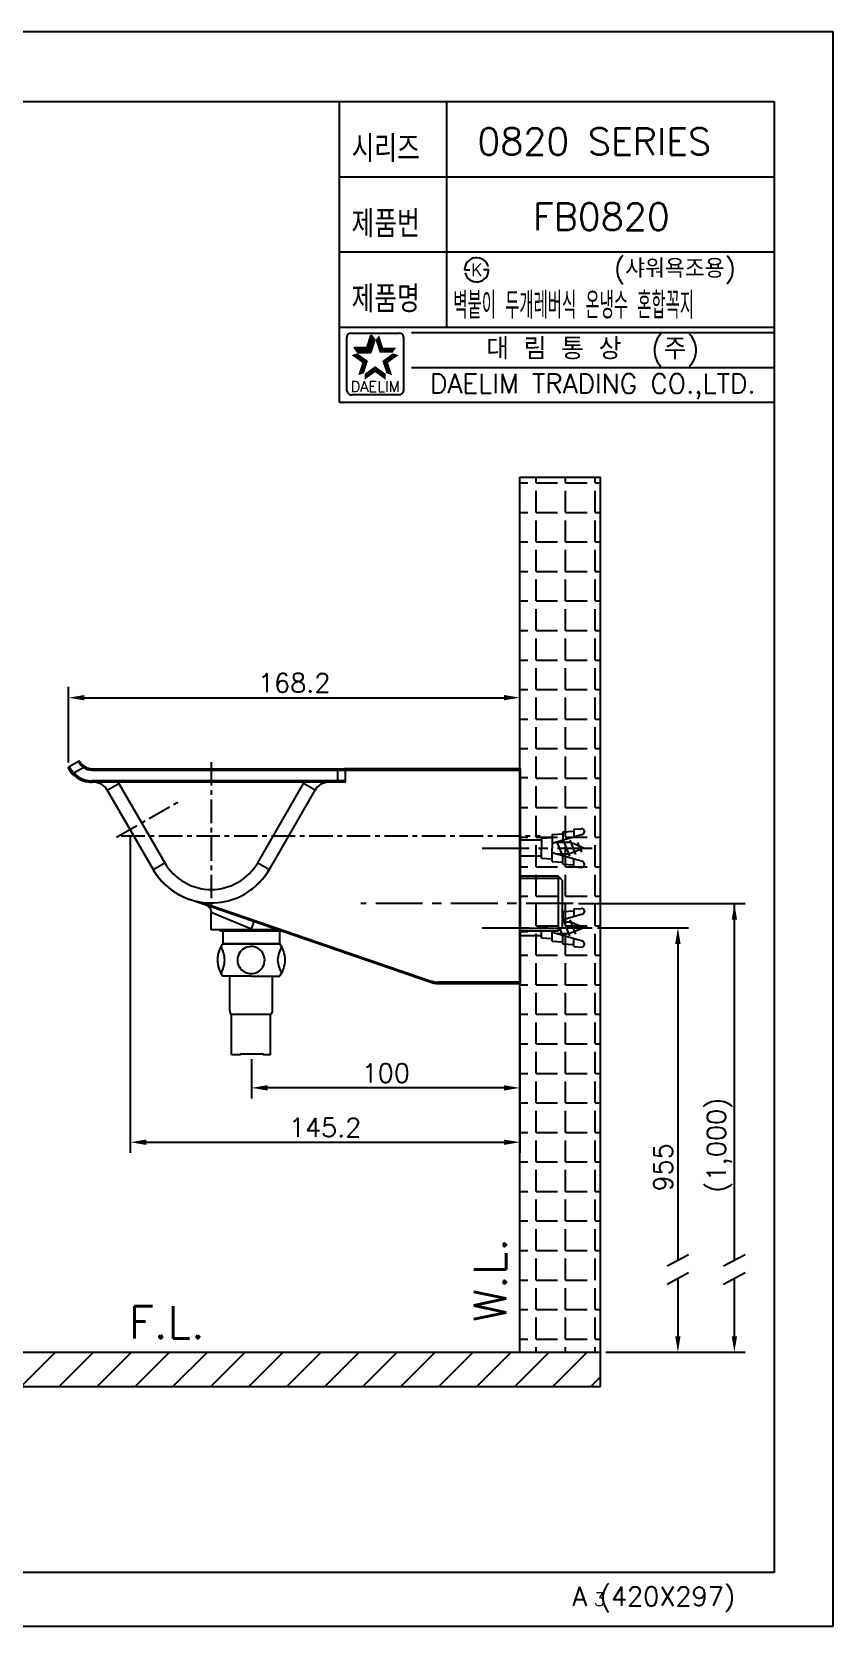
# Model space of a CAD drawing. Extents: x 25424 to 25844, y -4236 to -3939.
# Drawn here: x 25694.4 to 25843.6, y -4235.5 to -3938.5 of the extents above; entities that cross this region are included whole.
import ezdxf
from ezdxf.enums import TextEntityAlignment as Align

# ---------------------------------------------------------------- set-up
doc = ezdxf.new("R2010")
doc.units = 0
doc.header["$LTSCALE"] = 7
doc.header["$MEASUREMENT"] = 0
doc.linetypes.add('CENTER', pattern=[2, 1.25, -0.25, 0.25, -0.25])
doc.layers.get('0').update_dxf_attribs({"color": 2, "linetype": 'CONTINUOUS'})
doc.layers.get('DEFPOINTS').update_dxf_attribs({"linetype": 'CONTINUOUS'})
for name, color, linetype in [('00_COMPONENTS', 7, 'CONTINUOUS'), ('ADAPTER_R0SHAPE', 7, 'CONTINUOUS'), ('CL', 1, 'CENTER'), ('D', 2, 'CONTINUOUS'), ('DWG', 7, 'CONTINUOUS'), ('FB0820_BODYSHAPE', 7, 'CONTINUOUS'), ('HT', 3, 'CONTINUOUS'), ('LEVER1SHAPE', 7, 'CONTINUOUS'), ('LEVER2SHAPE', 7, 'CONTINUOUS'), ('TXT', 4, 'CONTINUOUS')]:
    doc.layers.add(name, color=color, linetype=linetype)
doc.styles.add('GHS', font='romans', dxfattribs={"bigfont": 'ghs'})
doc.styles.add('ROMANS', font='romans')
doc.dimstyles.new('STANDARD$0', dxfattribs={"dimscale": 0, "dimtxt": 3.5, "dimasz": 3, "dimexe": 2, "dimexo": 1, "dimgap": 1, "dimtad": 3, "dimtoh": 1, "dimdec": 4, "dimdsep": 46, "dimtxsty": 'GHS', "dimcen": 2.5, "dimclrd": 256, "dimclre": 256, "dimclrt": 256, "dimadec": 0, "dimazin": 0, "dimtfac": 0.6, "dimtdec": 4, "dimtix": 1, "dimtmove": 2, "dimatfit": 3, "dimfxl": 0, "dimtolj": 1, "dimarcsym": 0})

# ---------------------------------------------------------------- blocks, each defined once
blk = doc.blocks.new('*D5')
at = {"lineweight": -2}
for p, q in [((25701.18, -4074.63), (25701.18, -4060.55)), ((25704.18, -4062.55), (25782.27, -4062.55)), ((25785.27, -4074.79), (25785.27, -4060.55))]:
    blk.add_line(p, q, dxfattribs=at)
for points in [[(25704.18, -4062.05), (25704.18, -4063.05), (25701.18, -4062.55)], [(25782.27, -4062.05), (25782.27, -4063.05), (25785.27, -4062.55)]]:
    blk.add_solid(points)
at = {"layer": 'DEFPOINTS', "color": 0}
for p in [(25785.27, -4062.55), (25701.18, -4075.63), (25785.27, -4075.79)]:
    blk.add_point(p, dxfattribs=at)
at = {"insert": (25743.23, -4059.8), "char_height": 3.5, "attachment_point": 5, "style": 'GHS'}
blk.add_mtext('\\A1;168.2', dxfattribs=at)
blk = doc.blocks.new('*D6')
at = {"lineweight": -2}
for p, q in [((25712.69, -4088.16), (25712.69, -4147.37)), ((25785.27, -4116.79), (25785.27, -4147.37)), ((25715.69, -4145.37), (25782.27, -4145.37))]:
    blk.add_line(p, q, dxfattribs=at)
for points in [[(25715.69, -4144.87), (25715.69, -4145.87), (25712.69, -4145.37)], [(25782.27, -4144.87), (25782.27, -4145.87), (25785.27, -4145.37)]]:
    blk.add_solid(points)
at = {"layer": 'DEFPOINTS', "color": 0}
for p in [(25712.69, -4087.16), (25785.27, -4115.79), (25785.27, -4145.37)]:
    blk.add_point(p, dxfattribs=at)
at = {"insert": (25748.98, -4142.62), "char_height": 3.5, "attachment_point": 5, "style": 'GHS'}
blk.add_mtext('\\A1;145.2', dxfattribs=at)
blk = doc.blocks.new('*D7')
at = {"lineweight": -2}
for p, q in [((25785.27, -4116.79), (25785.27, -4137.24)), ((25735.27, -4129.9), (25735.27, -4137.24)), ((25782.27, -4135.24), (25738.27, -4135.24))]:
    blk.add_line(p, q, dxfattribs=at)
for points in [[(25738.27, -4134.74), (25738.27, -4135.74), (25735.27, -4135.24)], [(25782.27, -4134.74), (25782.27, -4135.74), (25785.27, -4135.24)]]:
    blk.add_solid(points)
at = {"layer": 'DEFPOINTS', "color": 0}
for p in [(25785.27, -4115.79), (25735.27, -4128.9), (25735.27, -4135.24)]:
    blk.add_point(p, dxfattribs=at)
at = {"insert": (25760.27, -4132.49), "char_height": 3.5, "attachment_point": 5, "style": 'GHS'}
blk.add_mtext('\\A1;100', dxfattribs=at)
blk = doc.blocks.new('wall')
at = {"layer": 'HT', "ltscale": 0.5}
h = blk.add_hatch(dxfattribs=at)
h.set_pattern_fill('ANSI31', color=256, scale=40, style=0)
h.set_pattern_definition([(45, (-281466.269, -234204.184), (-3.535534, 3.535534), [])])
h.paths.add_polyline_path([(-281426.11, -234952.4), (-281426.11, -234946), (-281557.78, -234946), (-281557.78, -234952.4)])
for p, q in [((-281441.11, -234946), (-281441.11, -234783)), ((-281441.11, -234783), (-281426.11, -234783)), ((-281441.11, -234784.04), (-281439.62, -234784.04)), ((-281438.12, -234784.04), (-281438.12, -234783)), ((-281438.12, -234784.04), (-281434.12, -234784.04)), ((-281432.62, -234784.04), (-281432.62, -234783)), ((-281432.62, -234784.04), (-281428.62, -234784.04)), ((-281427.12, -234784.04), (-281427.12, -234783)), ((-281427.12, -234784.04), (-281426.11, -234784.04)), ((-281427.12, -234784.04), (-281426.11, -234784.04)), ((-281426.11, -234952.4), (-281426.11, -234783)), ((-281438.12, -234789.54), (-281438.12, -234785.54)), ((-281432.62, -234789.54), (-281432.62, -234785.54)), ((-281427.12, -234789.54), (-281427.12, -234785.54)), ((-281441.11, -234789.54), (-281439.62, -234789.54)), ((-281438.12, -234789.54), (-281434.12, -234789.54)), ((-281432.62, -234789.54), (-281428.62, -234789.54)), ((-281427.12, -234789.54), (-281426.11, -234789.54)), ((-281438.12, -234795.04), (-281438.12, -234791.04)), ((-281432.62, -234795.04), (-281432.62, -234791.04)), ((-281427.12, -234795.04), (-281427.12, -234791.04)), ((-281441.11, -234795.04), (-281439.62, -234795.04)), ((-281438.12, -234795.04), (-281434.12, -234795.04)), ((-281432.62, -234795.04), (-281428.62, -234795.04)), ((-281427.12, -234795.04), (-281426.11, -234795.04)), ((-281438.12, -234800.54), (-281438.12, -234796.54)), ((-281432.62, -234800.54), (-281432.62, -234796.54)), ((-281427.12, -234800.54), (-281427.12, -234796.54)), ((-281441.11, -234800.54), (-281439.62, -234800.54)), ((-281438.12, -234800.54), (-281434.12, -234800.54)), ((-281438.12, -234806.04), (-281438.12, -234802.04)), ((-281432.62, -234800.54), (-281428.62, -234800.54)), ((-281432.62, -234806.04), (-281432.62, -234802.04)), ((-281427.12, -234800.54), (-281426.11, -234800.54)), ((-281427.12, -234806.04), (-281427.12, -234802.04)), ((-281441.11, -234806.04), (-281439.62, -234806.04)), ((-281438.12, -234806.04), (-281434.12, -234806.04)), ((-281438.12, -234811.54), (-281438.12, -234807.54)), ((-281432.62, -234806.04), (-281428.62, -234806.04)), ((-281432.62, -234811.54), (-281432.62, -234807.54)), ((-281427.12, -234806.04), (-281426.11, -234806.04)), ((-281427.12, -234811.54), (-281427.12, -234807.54)), ((-281441.11, -234811.54), (-281439.62, -234811.54)), ((-281438.12, -234811.54), (-281434.12, -234811.54)), ((-281438.12, -234817.04), (-281438.12, -234813.04)), ((-281432.62, -234811.54), (-281428.62, -234811.54)), ((-281432.62, -234817.04), (-281432.62, -234813.04)), ((-281427.12, -234811.54), (-281426.11, -234811.54)), ((-281427.12, -234817.04), (-281427.12, -234813.04)), ((-281441.11, -234817.04), (-281439.62, -234817.04)), ((-281438.12, -234817.04), (-281434.12, -234817.04)), ((-281432.62, -234817.04), (-281428.62, -234817.04)), ((-281427.12, -234817.04), (-281426.11, -234817.04)), ((-281438.12, -234822.54), (-281438.12, -234818.54)), ((-281432.62, -234822.54), (-281432.62, -234818.54)), ((-281427.12, -234822.54), (-281427.12, -234818.54)), ((-281441.11, -234822.54), (-281439.62, -234822.54)), ((-281438.12, -234822.54), (-281434.12, -234822.54)), ((-281432.62, -234822.54), (-281428.62, -234822.54)), ((-281427.12, -234822.54), (-281426.11, -234822.54)), ((-281438.12, -234828.04), (-281438.12, -234824.04)), ((-281432.62, -234828.04), (-281432.62, -234824.04)), ((-281427.12, -234828.04), (-281427.12, -234824.04)), ((-281441.11, -234828.04), (-281439.62, -234828.04)), ((-281438.12, -234828.04), (-281434.12, -234828.04)), ((-281432.62, -234828.04), (-281428.62, -234828.04)), ((-281427.12, -234828.04), (-281426.11, -234828.04)), ((-281438.12, -234833.54), (-281438.12, -234829.54)), ((-281432.62, -234833.54), (-281432.62, -234829.54)), ((-281427.12, -234833.54), (-281427.12, -234829.54)), ((-281441.11, -234833.54), (-281439.62, -234833.54)), ((-281438.12, -234833.54), (-281434.12, -234833.54)), ((-281432.62, -234833.54), (-281428.62, -234833.54)), ((-281427.12, -234833.54), (-281426.11, -234833.54)), ((-281438.12, -234839.04), (-281438.12, -234835.04)), ((-281432.62, -234839.04), (-281432.62, -234835.04)), ((-281427.12, -234839.04), (-281427.12, -234835.04)), ((-281441.11, -234838.94), (-281439.62, -234838.94)), ((-281438.12, -234839.04), (-281434.12, -234839.04)), ((-281438.12, -234844.54), (-281438.12, -234840.54)), ((-281432.62, -234839.04), (-281428.62, -234839.04)), ((-281432.62, -234844.54), (-281432.62, -234840.54)), ((-281427.12, -234839.04), (-281426.11, -234839.04)), ((-281427.12, -234844.54), (-281427.12, -234840.54)), ((-281441.11, -234844.54), (-281439.62, -234844.54)), ((-281438.12, -234844.54), (-281434.12, -234844.54)), ((-281438.12, -234850.04), (-281438.12, -234846.04)), ((-281432.62, -234844.54), (-281428.62, -234844.54)), ((-281432.62, -234850.04), (-281432.62, -234846.04)), ((-281427.12, -234844.54), (-281426.11, -234844.54)), ((-281427.12, -234850.04), (-281427.12, -234846.04)), ((-281441.11, -234850.04), (-281439.62, -234850.04)), ((-281438.12, -234850.04), (-281434.12, -234850.04)), ((-281438.12, -234855.54), (-281438.12, -234851.54)), ((-281432.62, -234850.04), (-281428.62, -234850.04)), ((-281432.62, -234855.54), (-281432.62, -234851.54)), ((-281427.12, -234850.04), (-281426.11, -234850.04)), ((-281427.12, -234855.54), (-281427.12, -234851.54)), ((-281441.11, -234855.54), (-281439.62, -234855.54)), ((-281438.12, -234855.54), (-281434.12, -234855.54)), ((-281432.62, -234855.54), (-281428.62, -234855.54)), ((-281427.12, -234855.54), (-281426.11, -234855.54)), ((-281438.12, -234861.04), (-281438.12, -234857.04)), ((-281432.62, -234861.04), (-281432.62, -234857.04)), ((-281427.12, -234861.04), (-281427.12, -234857.04)), ((-281441.11, -234861.04), (-281439.62, -234861.04)), ((-281438.12, -234861.04), (-281434.12, -234861.04)), ((-281432.62, -234861.04), (-281428.62, -234861.04)), ((-281427.12, -234861.04), (-281426.11, -234861.04)), ((-281438.12, -234866.54), (-281438.12, -234862.54)), ((-281432.62, -234866.54), (-281432.62, -234862.54)), ((-281427.12, -234866.54), (-281427.12, -234862.54)), ((-281438.12, -234866.54), (-281434.12, -234866.54)), ((-281432.62, -234866.54), (-281428.62, -234866.54)), ((-281427.12, -234866.54), (-281426.11, -234866.54)), ((-281441.11, -234867.64), (-281439.62, -234867.64)), ((-281438.12, -234872.04), (-281438.12, -234868.04)), ((-281432.62, -234872.04), (-281432.62, -234868.04)), ((-281427.12, -234872.04), (-281427.12, -234868.04)), ((-281441.11, -234872.04), (-281439.62, -234872.04)), ((-281438.12, -234872.04), (-281434.12, -234872.04)), ((-281438.12, -234877.54), (-281438.12, -234873.54)), ((-281432.62, -234872.04), (-281428.62, -234872.04)), ((-281432.62, -234877.54), (-281432.62, -234873.54)), ((-281427.12, -234872.04), (-281426.11, -234872.04)), ((-281427.12, -234877.54), (-281427.12, -234873.54)), ((-281441.11, -234877.54), (-281439.62, -234877.54)), ((-281438.12, -234877.54), (-281434.12, -234877.54)), ((-281438.12, -234883.04), (-281438.12, -234879.04)), ((-281432.62, -234877.54), (-281428.62, -234877.54)), ((-281432.62, -234883.04), (-281432.62, -234879.04)), ((-281427.12, -234877.54), (-281426.11, -234877.54)), ((-281427.12, -234883.04), (-281427.12, -234879.04)), ((-281441.11, -234883.04), (-281439.62, -234883.04)), ((-281438.12, -234883.04), (-281434.12, -234883.04)), ((-281438.12, -234888.54), (-281438.12, -234884.54)), ((-281432.62, -234883.04), (-281428.62, -234883.04)), ((-281432.62, -234888.54), (-281432.62, -234884.54)), ((-281427.12, -234883.04), (-281426.11, -234883.04)), ((-281427.12, -234888.54), (-281427.12, -234884.54)), ((-281441.11, -234888.54), (-281439.62, -234888.54)), ((-281438.12, -234888.54), (-281434.12, -234888.54)), ((-281438.12, -234894.04), (-281438.12, -234890.04)), ((-281432.62, -234888.54), (-281428.62, -234888.54)), ((-281432.62, -234894.04), (-281432.62, -234890.04)), ((-281427.12, -234888.54), (-281426.11, -234888.54)), ((-281427.12, -234894.04), (-281427.12, -234890.04)), ((-281441.11, -234894.04), (-281439.62, -234894.04)), ((-281438.12, -234894.04), (-281434.12, -234894.04)), ((-281432.62, -234894.04), (-281428.62, -234894.04)), ((-281427.12, -234894.04), (-281426.11, -234894.04)), ((-281438.12, -234899.54), (-281438.12, -234895.54)), ((-281432.62, -234899.54), (-281432.62, -234895.54)), ((-281427.12, -234899.54), (-281427.12, -234895.54)), ((-281441.11, -234899.54), (-281439.62, -234899.54)), ((-281438.12, -234899.54), (-281434.12, -234899.54)), ((-281432.62, -234899.54), (-281428.62, -234899.54)), ((-281427.12, -234899.54), (-281426.11, -234899.54)), ((-281438.12, -234905.04), (-281438.12, -234901.04)), ((-281432.62, -234905.04), (-281432.62, -234901.04)), ((-281427.12, -234905.04), (-281427.12, -234901.04)), ((-281441.11, -234905.04), (-281439.62, -234905.04)), ((-281438.12, -234905.04), (-281434.12, -234905.04)), ((-281432.62, -234905.04), (-281428.62, -234905.04)), ((-281427.12, -234905.04), (-281426.11, -234905.04)), ((-281438.12, -234910.54), (-281438.12, -234906.54)), ((-281432.62, -234910.54), (-281432.62, -234906.54)), ((-281427.12, -234910.54), (-281427.12, -234906.54)), ((-281441.11, -234910.54), (-281439.62, -234910.54)), ((-281438.12, -234910.54), (-281434.12, -234910.54)), ((-281438.12, -234916.04), (-281438.12, -234912.04)), ((-281432.62, -234910.54), (-281428.62, -234910.54)), ((-281432.62, -234916.04), (-281432.62, -234912.04)), ((-281427.12, -234910.54), (-281426.11, -234910.54)), ((-281427.12, -234916.04), (-281427.12, -234912.04)), ((-281441.11, -234916.04), (-281439.62, -234916.04)), ((-281438.12, -234916.04), (-281434.12, -234916.04)), ((-281438.12, -234921.54), (-281438.12, -234917.54)), ((-281432.62, -234916.04), (-281428.62, -234916.04)), ((-281432.62, -234921.54), (-281432.62, -234917.54)), ((-281427.12, -234916.04), (-281426.11, -234916.04)), ((-281427.12, -234921.54), (-281427.12, -234917.54)), ((-281441.11, -234921.54), (-281439.62, -234921.54)), ((-281438.12, -234921.54), (-281434.12, -234921.54)), ((-281438.12, -234927.04), (-281438.12, -234923.04)), ((-281432.62, -234921.54), (-281428.62, -234921.54)), ((-281432.62, -234927.04), (-281432.62, -234923.04)), ((-281427.12, -234921.54), (-281426.11, -234921.54)), ((-281427.12, -234921.54), (-281426.11, -234921.54)), ((-281427.12, -234927.04), (-281427.12, -234923.04)), ((-281441.11, -234927.04), (-281439.62, -234927.04)), ((-281438.12, -234927.04), (-281434.12, -234927.04)), ((-281438.12, -234932.54), (-281438.12, -234928.54)), ((-281432.62, -234927.04), (-281428.62, -234927.04)), ((-281432.62, -234932.54), (-281432.62, -234928.54)), ((-281427.12, -234927.04), (-281426.11, -234927.04)), ((-281427.12, -234932.54), (-281427.12, -234928.54)), ((-281441.11, -234932.54), (-281439.62, -234932.54)), ((-281438.12, -234932.54), (-281434.12, -234932.54)), ((-281432.62, -234932.54), (-281428.62, -234932.54)), ((-281438.12, -234938.04), (-281438.12, -234934.04)), ((-281432.62, -234938.04), (-281432.62, -234934.04)), ((-281427.12, -234938.04), (-281427.12, -234934.04)), ((-281441.11, -234938.04), (-281439.62, -234938.04)), ((-281438.12, -234938.04), (-281434.12, -234938.04)), ((-281432.62, -234938.04), (-281428.62, -234938.04)), ((-281427.12, -234938.04), (-281426.11, -234938.04)), ((-281438.12, -234943.54), (-281438.12, -234939.54)), ((-281432.62, -234943.54), (-281432.62, -234939.54)), ((-281427.12, -234943.54), (-281427.12, -234939.54)), ((-281441.11, -234943.54), (-281439.62, -234943.54)), ((-281438.12, -234943.54), (-281434.12, -234943.54)), ((-281432.62, -234943.54), (-281428.62, -234943.54)), ((-281427.12, -234943.54), (-281426.11, -234943.54)), ((-281557.78, -234946), (-281426.11, -234946)), ((-281557.78, -234952.4), (-281557.78, -234946)), ((-281438.12, -234946), (-281438.12, -234945.04)), ((-281432.62, -234946), (-281432.62, -234945.04)), ((-281427.12, -234946), (-281427.12, -234945.04)), ((-281557.78, -234952.4), (-281426.11, -234952.4))]:
    blk.add_line(p, q, dxfattribs=at)
at = {"layer": 'D', "ltscale": 0.5, "style": 'GHS'}
blk.add_text('W.L.', height=6, rotation=90, dxfattribs=at).set_placement((-281443.71, -234940.38))
blk.add_text('F.L.', height=6, dxfattribs=at).set_placement((-281513.94, -234943.41))
blk = doc.blocks.new('BORDER')
for p, q in [((1, 1), (0, 1)), ((1, 0), (1, 1)), ((0, 0), (1, 0))]:
    blk.add_line(p, q)

msp = doc.modelspace()

# ---------------------------------------------------------------- linework, layer by layer
at = {"color": 7}
for p, q in [((25751.571685, -3951.513435), (25751.571685, -4007.513435)), ((25771.571685, -3951.513435), (25771.571685, -3993.513435)), ((25751.571685, -3965.513435), (25832.571685, -3965.513435)), ((25751.571685, -3979.513435), (25832.571685, -3979.513435)), ((25751.571685, -3993.513435), (25832.571685, -3993.513435)), ((25751.571685, -4007.513435), (25832.571685, -4007.513435))]:
    msp.add_line(p, q, dxfattribs=at)
at = {"color": 2, "linetype": 'Continuous'}
for p, q in [((25753.799176, -3994.62891), (25762.799176, -3994.62891)), ((25765.071685, -3994.513435), (25832.571685, -3994.513435)), ((25753.049176, -4005.37891), (25753.049176, -3995.37891)), ((25763.549176, -3995.37891), (25763.549176, -4005.37891)), ((25765.071685, -4001.013435), (25832.571685, -4001.013435)), ((25762.799176, -4006.12891), (25754.049176, -4006.12891))]:
    msp.add_line(p, q, dxfattribs=at)
at = {"color": 2}
for p, q in [((25755.050914, -3998.245803), (25754.385813, -3997.330369)), ((25754.385813, -3997.330369), (25756.810824, -3997.330369)), ((25756.810824, -3997.330369), (25757.560193, -3995.024047)), ((25757.475925, -3998.245803), (25758.225294, -3995.93948)), ((25758.225294, -3995.93948), (25757.560193, -3995.024047)), ((25755.050914, -3998.245803), (25757.475925, -3998.245803))]:
    msp.add_line(p, q, dxfattribs=at)
for p, q in [((25785.223406, -4075.788068), (25785.425163, -4075.788068)), ((25785.272854, -4075.788068), (25785.355348, -4075.870653)), ((25825.1909, -4167.32174), (25825.1909, -4100.913068)), ((25730.022854, -4108.413068), (25740.522854, -4108.413068)), ((25825.1909, -4181.498747), (25825.1909, -4170.720011)), ((25825.1909, -4178.32174), (25825.1909, -4170.720011)), ((25801.772854, -4184.498747), (25827.1909, -4184.498747))]:
    msp.add_line(p, q)
at = {"color": 2, "linetype": 'Continuous'}
for centre, radius, start, end in [((25753.799176, -3995.37891), 0.75, 90, 180), ((25762.799176, -3995.37891), 0.75, 0, 90), ((25753.924176, -4005.25391), 0.883883, 188.13010235, 278.13010235), ((25762.799176, -4005.37891), 0.75, 270, 0)]:
    msp.add_arc(centre, radius, start, end, dxfattribs=at)
at = {"color": 2}
for points in [[(25754.385813, -3997.330369), (25755.050914, -3998.245803), (25756.810824, -3997.330369), (25757.475925, -3998.245803)], [(25756.810824, -3997.330369), (25757.475925, -3998.245803), (25757.560193, -3995.024047), (25758.225294, -3995.93948)], [(25759.038158, -3995.024047), (25758.373057, -3995.93948), (25759.787528, -3997.330369), (25759.122426, -3998.245803)], [(25759.787528, -3997.330369), (25759.122426, -3998.245803), (25762.212538, -3997.330369), (25761.547437, -3998.245803)], [(25755.890972, -4000.161383), (25756.967128, -3999.811719), (25753.929097, -3998.735997), (25755.005253, -3998.386333)], [(25755.141602, -4002.467705), (25756.217758, -4002.118041), (25755.890972, -4000.161383), (25756.967128, -3999.811719)], [(25762.669255, -3998.735997), (25761.593098, -3998.386333), (25760.70738, -4000.161383), (25759.631223, -3999.811719)], [(25760.70738, -4000.161383), (25759.631223, -3999.811719), (25761.456749, -4002.467705), (25760.380593, -4002.118041)], [(25758.299176, -4001.911046), (25758.299176, -4000.779508), (25756.337301, -4003.336431), (25756.337301, -4002.204894)], [(25760.261051, -4003.336431), (25760.261051, -4002.204894), (25758.299176, -4001.911046), (25758.299176, -4000.779508)]]:
    msp.add_solid(points, dxfattribs=at)
for points in [[(25824.6909, -4103.913068), (25825.6909, -4103.913068), (25825.1909, -4100.913068)], [(25824.6909, -4181.498747), (25825.6909, -4181.498747), (25825.1909, -4184.498747)]]:
    msp.add_solid(points)
at = {"layer": '00_COMPONENTS', "color": 7, "linetype": 'Continuous'}
for p, q in [((25792.397854, -4095.788068), (25785.272854, -4095.788068)), ((25793.147854, -4096.538068), (25792.397854, -4095.788068)), ((25793.147854, -4096.538068), (25793.147854, -4105.288068)), ((25792.397854, -4106.038068), (25785.272854, -4106.038068)), ((25793.147854, -4105.288068), (25792.397854, -4106.038068))]:
    msp.add_line(p, q, dxfattribs=at)
at = {"layer": 'ADAPTER_R0SHAPE', "color": 7, "linetype": 'Continuous'}
for p, q in [((25729.522854, -4106.038068), (25729.272854, -4105.788068)), ((25740.928178, -4106.038068), (25729.522854, -4106.038068)), ((25730.022854, -4108.413068), (25730.022854, -4106.038068)), ((25740.522854, -4108.413068), (25740.522854, -4106.038068))]:
    msp.add_line(p, q, dxfattribs=at)
at = {"layer": 'CL', "ltscale": 0.5}
for p, q in [((25727.772854, -4074.538068), (25727.772854, -4102.038068)), ((25710.164328, -4088.562422), (25722.245382, -4081.587422)), ((25711.022854, -4088.288068), (25789.022854, -4088.288068))]:
    msp.add_line(p, q, dxfattribs=at)
at = {"layer": 'CL'}
for p, q in [((25778.228203, -4090.56881), (25798.722854, -4090.56881)), ((25795.147854, -4100.913068), (25755.647854, -4100.913068)), ((25778.228203, -4105.413068), (25798.722854, -4105.413068))]:
    msp.add_line(p, q, dxfattribs=at)
at = {"layer": 'D'}
for p, q in [((25774.954375, -3982.831562), (25775.454375, -3982.831562)), ((25775.454375, -3982.831562), (25775.954375, -3982.831562)), ((25778.954375, -3982.831562), (25778.454375, -3982.831562)), ((25779.454375, -3982.831562), (25778.954375, -3982.831562)), ((25797.272854, -4093.661585), (25797.272854, -4093.566976)), ((25792.872854, -4096.263068), (25785.272854, -4096.263068)), ((25792.397854, -4095.788068), (25792.397854, -4106.038068)), ((25796.147854, -4100.913068), (25827.1909, -4100.913068)), ((25792.872854, -4105.563068), (25785.272854, -4105.563068)), ((25799.722854, -4105.413068), (25816.672921, -4105.413068)), ((25797.272854, -4108.505842), (25797.272854, -4108.411233)), ((25814.672921, -4107.606147), (25814.672921, -4167.32174)), ((25812.672921, -4168.385955), (25816.672921, -4166.257525)), ((25823.1909, -4168.385955), (25827.1909, -4166.257525)), ((25812.672921, -4171.784226), (25816.672921, -4169.655796)), ((25823.1909, -4171.784226), (25827.1909, -4169.655796)), ((25814.672921, -4170.720011), (25814.672921, -4178.32174)), ((25814.672921, -4170.720011), (25814.672921, -4181.498747)), ((25801.272854, -4184.498747), (25816.672921, -4184.498747))]:
    msp.add_line(p, q, dxfattribs=at)
at = {"layer": 'D', "color": 7}
msp.add_line((25740.534396, -4108.413068), (25729.916636, -4108.413068), dxfattribs=at)
at = {"layer": 'D'}
msp.add_lwpolyline([(25731.576694, -4129.009915), (25733.21536, -4129.009915), (25733.21536, -4128.898365), (25737.455421, -4128.898365), (25737.455421, -4129.009915), (25738.826694, -4129.009915)], dxfattribs=at)
for start, end in [(15, 180), (195, 0)]:
    msp.add_arc((25777.204375, -3982.831562), 2.25, start, end, dxfattribs=at)
for points in [[(25814.172921, -4108.413068), (25815.172921, -4108.413068), (25814.672921, -4105.413068)], [(25814.172921, -4181.498747), (25815.172921, -4181.498747), (25814.672921, -4184.498747)]]:
    msp.add_solid(points, dxfattribs=at)
at = {"layer": 'DWG'}
for p, q in [((25789.272854, -4089.06881), (25785.272854, -4089.06881)), ((25789.272854, -4088.69381), (25791.272854, -4088.56881)), ((25789.272854, -4088.69381), (25789.272854, -4090.56881)), ((25791.272854, -4088.06881), (25793.272854, -4087.94381)), ((25796.91271, -4088.050686), (25791.272854, -4089.69381)), ((25791.272854, -4088.06881), (25791.272854, -4090.56881)), ((25791.959334, -4089.49381), (25794.577574, -4089.49381)), ((25792.153118, -4089.437353), (25793.170393, -4091.996642)), ((25793.272854, -4087.56881), (25795.272854, -4087.44381)), ((25793.272854, -4087.56881), (25793.272854, -4089.111127)), ((25793.291312, -4089.10575), (25794.469079, -4092.06881)), ((25794.546629, -4089.06881), (25795.614537, -4091.755483)), ((25797.172854, -4090.56881), (25794.577574, -4089.49381)), ((25795.272854, -4087.06881), (25796.741665, -4086.97701)), ((25795.272854, -4087.06881), (25795.272854, -4088.528444)), ((25796.005549, -4089.544101), (25796.704999, -4091.303798)), ((25797.272854, -4087.476036), (25797.272854, -4087.570644)), ((25789.272854, -4092.06881), (25785.272854, -4092.06881)), ((25789.272854, -4092.44381), (25789.272854, -4090.56881)), ((25789.272854, -4092.44381), (25791.272854, -4092.56881)), ((25791.272854, -4093.06881), (25791.272854, -4090.56881)), ((25796.91271, -4093.086934), (25791.272854, -4091.44381)), ((25791.959334, -4091.64381), (25794.577574, -4091.64381)), ((25793.272854, -4093.56881), (25793.272854, -4092.026493)), ((25797.172854, -4090.56881), (25794.577574, -4091.64381)), ((25795.272854, -4094.06881), (25795.272854, -4092.609176)), ((25791.272854, -4093.06881), (25793.272854, -4093.19381)), ((25793.272854, -4093.56881), (25795.272854, -4093.69381)), ((25795.272854, -4094.06881), (25796.741665, -4094.160611)), ((25793.147854, -4102.79588), (25793.272854, -4102.788068)), ((25796.91271, -4102.894944), (25793.147854, -4103.991802)), ((25793.147854, -4104.338068), (25794.577574, -4104.338068)), ((25793.272854, -4102.413068), (25795.272854, -4102.288068)), ((25793.272854, -4102.413068), (25793.272854, -4103.955385)), ((25793.291312, -4103.950007), (25794.469079, -4106.913068)), ((25794.546629, -4103.913068), (25795.614537, -4106.59974)), ((25797.172854, -4105.413068), (25794.577574, -4104.338068)), ((25795.272854, -4101.913068), (25796.741665, -4101.821267)), ((25795.272854, -4101.913068), (25795.272854, -4103.372702)), ((25797.272854, -4102.320293), (25797.272854, -4102.414902)), ((25789.272854, -4106.913068), (25785.272854, -4106.913068)), ((25789.272854, -4107.288068), (25789.272854, -4106.038068)), ((25789.272854, -4107.288068), (25791.272854, -4107.413068)), ((25791.272854, -4107.913068), (25791.272854, -4106.038068)), ((25796.91271, -4107.931191), (25791.272854, -4106.288068)), ((25791.959334, -4106.488068), (25794.577574, -4106.488068)), ((25792.722314, -4105.713608), (25793.170393, -4106.840899)), ((25793.272854, -4108.413068), (25793.272854, -4106.87075)), ((25797.172854, -4105.413068), (25794.577574, -4106.488068)), ((25795.272854, -4108.913068), (25795.272854, -4107.453433)), ((25791.272854, -4107.913068), (25793.272854, -4108.038068)), ((25793.272854, -4108.413068), (25795.272854, -4108.538068)), ((25795.272854, -4108.913068), (25796.741665, -4109.004868)), ((25735.225516, -4114.413068), (25729.916636, -4114.413068)), ((25731.226694, -4115.856297), (25731.226694, -4114.413068)), ((25731.226694, -4120.905749), (25731.226694, -4115.856297)), ((25735.225516, -4114.413068), (25740.534396, -4114.413068)), ((25739.176694, -4115.894419), (25739.176694, -4114.413068)), ((25739.176694, -4120.905749), (25739.176694, -4115.894419)), ((25731.576694, -4129.009915), (25731.576694, -4121.563068)), ((25738.326694, -4121.563068), (25731.576694, -4121.563068)), ((25738.826694, -4121.563068), (25738.326694, -4121.563068)), ((25738.826694, -4129.009915), (25738.826694, -4121.563068))]:
    msp.add_line(p, q, dxfattribs=at)
for centre, radius, start, end in [((25796.772854, -4087.476036), 0.5, 0, 93.57633437), ((25796.772854, -4087.570644), 0.5, 286.24303123, 0), ((25796.772854, -4093.661585), 0.5, 266.42366563, 0), ((25796.772854, -4093.566976), 0.5, 0, 73.75696877), ((25796.772854, -4102.320293), 0.5, 0, 93.57633437), ((25796.772854, -4102.414902), 0.5, 286.24303123, 0), ((25733.916636, -4111.413068), 5, 143.13010235, 180), ((25723.52064, -4112.034062), 6.822355, 5.13190637, 27.23022941), ((25735.166636, -4111.42381), 2.511433, 90, 271.34341156), ((25735.225721, -4111.42323), 2.511433, 269.78107858, 91.34809312), ((25746.930393, -4112.034062), 6.822355, 152.76977059, 174.86809363), ((25736.534396, -4111.413068), 5, 0, 36.86989765), ((25796.772854, -4108.505842), 0.5, 266.42366563, 0), ((25796.772854, -4108.411233), 0.5, 0, 73.75696877), ((25733.916636, -4111.413068), 5, 180, 216.86989765), ((25723.52064, -4110.792073), 6.822355, 332.76977059, 354.86809363), ((25746.930393, -4110.792073), 6.822355, 185.13190637, 207.23022941), ((25736.534396, -4111.413068), 5, 323.13010235, 0), ((25731.976351, -4120.928423), 0.75, 178.26763468, 237.8), ((25738.427037, -4120.928423), 0.75, 302.2, 1.73236532)]:
    msp.add_arc(centre, radius, start, end, dxfattribs=at)
at = {"layer": 'FB0820_BODYSHAPE', "color": 7, "linetype": 'Continuous'}
for p, q in [((25785.272854, -4075.788068), (25752.522854, -4075.788068)), ((25752.772854, -4076.038068), (25785.272854, -4076.038068)), ((25785.272854, -4075.788068), (25785.272854, -4115.788068)), ((25723.703252, -4100.10705), (25768.453107, -4115.51566)), ((25726.122557, -4100.675678), (25768.534499, -4115.279281)), ((25727.772854, -4105.788068), (25727.772854, -4102.578266)), ((25735.272854, -4105.677214), (25727.772854, -4102.578266)), ((25735.272854, -4105.677214), (25735.761206, -4104.258936)), ((25739.951112, -4105.788068), (25727.772897, -4105.788068)), ((25735.272854, -4105.788068), (25735.272854, -4105.677214)), ((25735.594795, -4105.788068), (25735.272854, -4105.677214)), ((25768.453107, -4115.51566), (25768.534499, -4115.279281)), ((25785.272854, -4115.538068), (25770.080948, -4115.538068)), ((25770.080948, -4115.788068), (25770.080948, -4115.538068)), ((25770.080948, -4115.788068), (25785.272854, -4115.788068))]:
    msp.add_line(p, q, dxfattribs=at)
msp.add_lwpolyline([(25726.761137, -4101.159964), (25726.88909, -4101.210702), (25727.012415, -4101.273273), (25727.129171, -4101.34674), (25727.238633, -4101.43058), (25727.339906, -4101.524088), (25727.432149, -4101.626475), (25727.514628, -4101.736927), (25727.586618, -4101.854482), (25727.647489, -4101.978094), (25727.696775, -4102.10681), (25727.734054, -4102.239577), (25727.758996, -4102.375288), (25727.771377, -4102.513066), (25727.772796, -4102.578242)], dxfattribs=at)
for centre, radius, start, end in [((25705.565595, -4073.288068), 5, 210, 219.4571931), ((25705.564763, -4073.289668), 4.998221, 215.56405321, 270.00952636), ((25727.772854, -4088.288068), 12.5, 210, 251), ((25739.951112, -4107.288068), 1.5, 70.99999978, 90), ((25770.080948, -4110.788068), 5, 251, 270), ((25770.081205, -4110.786531), 4.751536, 251.00310143, 269.99689857), ((25770.081218, -4110.78645), 5.001638, 257.33315485, 263.67300935)]:
    msp.add_arc(centre, radius, start, end, dxfattribs=at)
at = {"layer": 'LEVER1SHAPE', "color": 7, "linetype": 'Continuous'}
for centre, radius, start, end in [((25705.565595, -4073.288068), 5, 210, 210.41516295), ((25705.565595, -4073.288068), 5, 211.14107833, 211.7907293), ((25705.565595, -4073.288068), 5, 212.04976945, 212.90463778), ((25705.565595, -4073.288068), 5, 213.06525689, 213.95706932), ((25705.565595, -4073.288068), 5, 214.24804139, 219.81108541), ((25705.565595, -4073.288068), 5, 265.74738007, 269.99999998), ((25727.772854, -4088.288068), 12.5, 210, 213.61334384), ((25727.772854, -4088.288243), 12.499848, 209.99930352, 213.45215751), ((25727.772854, -4088.288068), 12.5, 250.55150367, 251.00335989)]:
    msp.add_arc(centre, radius, start, end, dxfattribs=at)
at = {"layer": 'LEVER2SHAPE', "color": 7, "linetype": 'Continuous'}
for p, q in [((25703.039687, -4074.412926), (25701.307636, -4075.412926)), ((25703.062892, -4074.453118), (25703.039687, -4074.412926)), ((25703.381193, -4074.504432), (25703.400531, -4074.537926)), ((25701.235468, -4075.787926), (25701.21613, -4075.754432)), ((25701.307636, -4075.412926), (25701.330841, -4075.453118)), ((25702.193653, -4076.633435), (25702.016164, -4076.809532)), ((25704.033158, -4075.571396), (25702.193612, -4076.633459)), ((25704.172479, -4075.363795), (25704.033158, -4075.571396)), ((25705.565595, -4076.037926), (25705.565595, -4075.787926)), ((25705.565595, -4075.787926), (25752.522854, -4075.787926)), ((25705.565595, -4076.037926), (25752.772854, -4076.037926)), ((25751.272854, -4075.787926), (25751.272854, -4078.287926)), ((25752.772854, -4078.037926), (25752.772854, -4076.037926)), ((25705.565595, -4078.287926), (25705.565595, -4078.037926)), ((25752.772854, -4078.037926), (25705.565595, -4078.037934)), ((25752.522854, -4078.287926), (25705.565595, -4078.287926)), ((25708.43162, -4079.787926), (25710.596683, -4078.537926)), ((25708.43162, -4079.787926), (25716.947536, -4094.537926)), ((25710.596683, -4078.537926), (25719.112595, -4093.287929)), ((25736.433113, -4093.287929), (25744.949024, -4078.537926)), ((25738.598172, -4094.537926), (25747.114088, -4079.787926)), ((25747.114088, -4079.787926), (25744.949024, -4078.537926)), ((25716.947536, -4094.537926), (25719.1126, -4093.287926)), ((25736.433108, -4093.287926), (25738.598172, -4094.537926))]:
    msp.add_line(p, q, dxfattribs=at)
for centre, radius, start, end in [((25703.164687, -4074.629432), 0.25, 30.00000009, 120), ((25705.565595, -4073.287926), 2.5, 210, 270), ((25701.432636, -4075.629432), 0.25, 120, 209.99999991), ((25705.565595, -4073.287926), 5, 210, 270), ((25707.219719, -4072.053862), 6.799546, 209.994972, 222.33866868), ((25705.565627, -4073.287774), 4.750166, 224.77541908, 269.99960396), ((25705.565541, -4073.288), 2.749926, 236.13452203, 270.00112558), ((25752.522854, -4076.037926), 0.25, 0, 89.99999928), ((25705.833544, -4081.287926), 3, 30, 90), ((25705.833517, -4081.287926), 5.500047, 29.99986164, 33.05542606), ((25749.712185, -4081.287927), 5.500042, 146.94453168, 150.00009874), ((25749.712164, -4081.287926), 3, 90, 150), ((25752.522854, -4078.037926), 0.25, 270.00000072, 0), ((25727.772854, -4088.287926), 12.5, 210, 309.86837207), ((25727.772854, -4088.287926), 12.5, 210, 213.93725869), ((25727.772854, -4088.288066), 9.999938, 209.99930353, 330.00069648), ((25727.772854, -4088.287926), 12.5, 320.13162922, 330), ((25727.772854, -4088.287926), 12.5, 321.89222467, 330), ((25727.772854, -4088.287926), 12.5, 306.95275796, 308.10806523), ((25727.772854, -4088.287926), 12.5, 310.11826969, 319.87507107)]:
    msp.add_arc(centre, radius, start, end, dxfattribs=at)
for points, knots in [([(25703.400531, -4074.537926), (25703.385383, -4074.511689), (25703.342478, -4074.462542), (25703.252709, -4074.419368), (25703.152411, -4074.415222), (25703.089907, -4074.437521), (25703.062892, -4074.453118)], [0, 0, 0, 0, 0.2365898982, 0.4948706307, 0.7563947386, 1, 1, 1, 1]), ([(25704.033158, -4075.571396), (25703.786956, -4075.380599), (25703.432594, -4075.024815), (25703.155095, -4074.612551), (25703.062892, -4074.453118)], [0, 0, 0, 0, 0.628421069, 1, 1, 1, 1]), ([(25701.235468, -4075.787926), (25701.220318, -4075.761686), (25701.199206, -4075.699946), (25701.20671, -4075.600604), (25701.253285, -4075.511666), (25701.303861, -4075.468689), (25701.330881, -4075.453096)], [0, 0, 0, 0, 0.2365941197, 0.4948799133, 0.7564041548, 1, 1, 1, 1]), ([(25735.78473, -4097.882713), (25735.844508, -4097.832785), (25735.9674, -4097.71673), (25736.227384, -4097.448894), (25736.573013, -4097.087517), (25736.934376, -4096.741918), (25737.202125, -4096.481979), (25737.318106, -4096.359114), (25737.368009, -4096.299365)], [0, 0, 0, 0, 0.1043270845, 0.2261043117, 0.5000636037, 0.7739884589, 0.8957254345, 1, 1, 1, 1])]:
    msp.add_open_spline(points, degree=3, knots=knots, dxfattribs=at)
at = {"layer": 'TXT'}
for p, q in [((25454.571685, -3951.513435), (25832.571685, -3951.513435)), ((25832.571685, -3951.513435), (25832.571685, -4225.513435)), ((25832.571685, -4225.513435), (25454.571685, -4225.513435))]:
    msp.add_line(p, q, dxfattribs=at)

# ---------------------------------------------------------------- block references
at = {"xscale": 420, "yscale": 297, "zscale": 420}
msp.add_blockref('BORDER', (25423.571685, -4235.513435), dxfattribs=at)
msp.add_blockref('wall', (307226.380326, 230761.505076))

# ---------------------------------------------------------------- texts
at = {"color": 7, "style": 'GHS'}
for s, p in [('0820 SERIES', (25799.078614, -3958.934701)), ('FB0820', (25800.421036, -3972.934701))]:
    msp.add_text(s, height=5, dxfattribs=at).set_placement(p, align=Align.MIDDLE)
at = {"style": 'GHS'}
msp.add_text('(샤워욕조용)', height=3.5, dxfattribs=at).set_placement((25802.753618, -3984.332262))
at = {"style": 'GHS', "width": 0.5}
msp.add_text('벽붙이 두개레버식 온냉수 혼합꼭지', height=5, dxfattribs=at).set_placement((25772.865964, -3991.952233))
at = {"color": 7, "linetype": 'Continuous'}
for s, height, style, p in [('대 림 통 상  (주)', 4, 'GHS', (25798.83203, -3997.81834)), ('DAELIM TRADING CO.,LTD.', 3.6, 'ROMANS', (25798.83203, -4004.585685))]:
    msp.add_text(s, height=height, dxfattribs=dict(at, style=style)).set_placement(p, align=Align.MIDDLE)
at = {"color": 2, "linetype": 'Continuous', "style": 'ROMANS'}
msp.add_text('DAELIM', height=2, dxfattribs=at).set_placement((25758.299176, -4005.57891), align=Align.CENTER)
at = {"insert": (25822.4409, -4145.902447), "char_height": 3.5, "attachment_point": 5, "rotation": 90, "style": 'GHS'}
msp.add_mtext('(1,000)', dxfattribs=at)
at = {"layer": 'D', "style": 'GHS', "width": 0.8}
for s, p in [('시리즈', (25753.912049, -3962.784046)), ('제품번', (25753.912049, -3976.784046)), ('제품명', (25753.912049, -3990.784046))]:
    msp.add_text(s, height=5, dxfattribs=at).set_placement(p)
at = {"layer": 'D', "style": 'GHS'}
msp.add_text('K', height=2.394, dxfattribs=at).set_placement((25777.204375, -3982.831562), align=Align.MIDDLE)
at = {"layer": 'D', "insert": (25811.922921, -4150.052447), "char_height": 3.5, "attachment_point": 5, "rotation": 90, "style": 'GHS'}
msp.add_mtext('\\A1;955', dxfattribs=at)
at = {"layer": 'DWG', "style": 'GHS'}
msp.add_text('A (420X297)', height=3.5, dxfattribs=at).set_placement((25795.011547, -4231.720606))
msp.add_text('3', height=2.5, dxfattribs=at).set_placement((25800.066667, -4231.720606), align=Align.CENTER)

# ---------------------------------------------------------------- dimensions: what is measured, and where the dimension line sits
for base, p1, p2, picture, middle in [((25785.272854, -4062.54691), (25701.182636, -4075.629432), (25785.272854, -4075.788068), '*D5', (25743.227745, -4059.79691)), ((25785.272854, -4145.366037), (25712.689578, -4087.162926), (25785.272854, -4115.788068), '*D6', (25748.981216, -4142.616037)), ((25735.272854, -4135.235366), (25785.272854, -4115.788068), (25735.272854, -4128.898365), '*D7', (25760.272854, -4132.485366))]:
    dim = msp.add_linear_dim(base=base, p1=p1, p2=p2, dimstyle='STANDARD$0', override={"dimscale": 1, "dimtoh": 0, "dimdec": 1, "dimlfac": 2, "dimcen": 3, "dimadec": 4, "dimazin": 2, "dimtmove": 1, "dimatfit": 2, "dimfxl": 3, "dimarcsym": 2})
    dim.commit()
    dim.dimension.update_dxf_attribs({"geometry": picture, "text_midpoint": middle})

doc.saveas('drawing.dxf')
